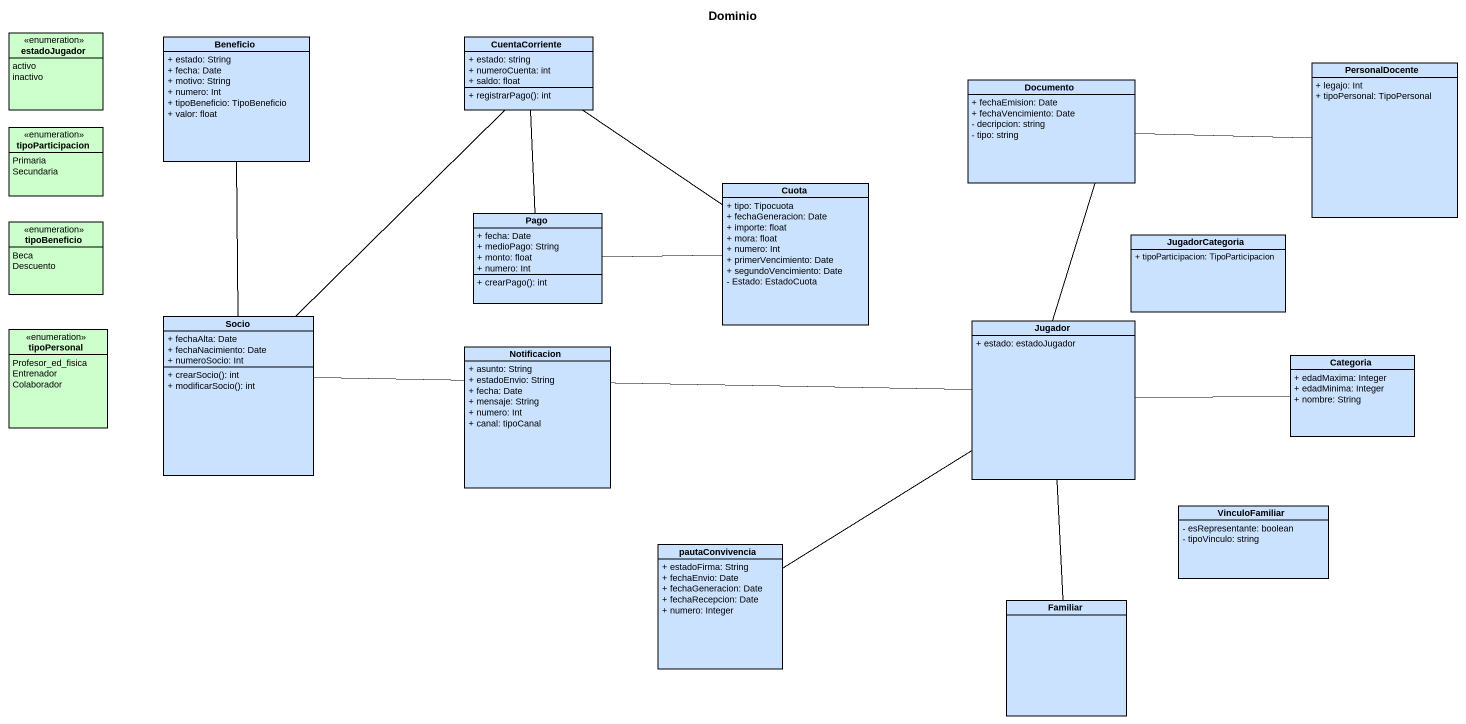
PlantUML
@startuml
title Dominio
hide circle
hide empty members
skinparam classAttributeIconSize 0
enum estadoJugador #CCFFCC {
  activo
  inactivo
}
class Beneficio #CBE2FF {
  + estado: String
  + fecha: Date
  + motivo: String
  + numero: Int
  + tipoBeneficio: TipoBeneficio
  + valor: float
}
class CuentaCorriente #CBE2FF {
  + estado: string
  + numeroCuenta: int
  + saldo: float
  + registrarPago(): int
}
class Documento #CBE2FF {
  + fechaEmision: Date
  + fechaVencimiento: Date
  - decripcion: string
  - tipo: string
}
class PersonalDocente #CBE2FF {
  + legajo: Int
  + tipoPersonal: TipoPersonal
}
enum tipoParticipacion #CCFFCC {
  Primaria
  Secundaria
}
class Cuota #CBE2FF {
  + tipo: Tipocuota
  + fechaGeneracion: Date
  + importe: float
  + mora: float
  + numero: Int
  + primerVencimiento: Date
  + segundoVencimiento: Date
  - Estado: EstadoCuota
}
enum tipoBeneficio #CCFFCC {
  Beca
  Descuento
}
class Pago #CBE2FF {
  + fecha: Date
  + medioPago: String
  + monto: float
  + numero: Int
  + crearPago(): int
}
class JugadorCategoria #CBE2FF {
  + tipoParticipacion: TipoParticipacion
}
class Socio #CBE2FF {
  + fechaAlta: Date
  + fechaNacimiento: Date
  + numeroSocio: Int
  + crearSocio(): int
  + modificarSocio(): int
}
class Jugador #CBE2FF {
  + estado: estadoJugador
}
enum tipoPersonal #CCFFCC {
  Profesor_ed_fisica
  Entrenador
  Colaborador
}
class Notificacion #CBE2FF {
  + asunto: String
  + estadoEnvio: String
  + fecha: Date
  + mensaje: String
  + numero: Int
  + canal: tipoCanal
}
class Categoria #CBE2FF {
  + edadMaxima: Integer
  + edadMinima: Integer
  + nombre: String
}
class VinculoFamiliar #CBE2FF {
  - esRepresentante: boolean
  - tipoVinculo: string
}
class pautaConvivencia #CBE2FF {
  + estadoFirma: String
  + fechaEnvio: Date
  + fechaGeneracion: Date
  + fechaRecepcion: Date
  + numero: Integer
}
class Familiar #CBE2FF
PersonalDocente -left- Documento
Cuota -up- CuentaCorriente
Cuota -left- Pago
Pago -up- CuentaCorriente
Socio -up- Beneficio
Socio -up- CuentaCorriente
Jugador -up- Documento
Jugador -left- Socio
Jugador -- pautaConvivencia
Categoria -left- Jugador
Familiar -up- Jugador
@enduml
